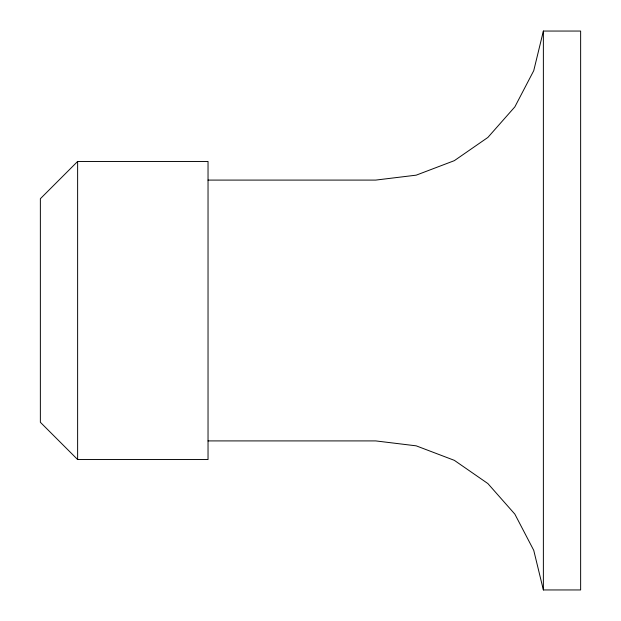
<?xml version="1.0" encoding="UTF-8"?>
<svg xmlns="http://www.w3.org/2000/svg" width="621" height="621" viewBox="0 0 621 621"><rect width="100%" height="100%" fill="white"/><g stroke="black" fill="none" stroke-linecap="round" stroke-linejoin="round"><path stroke-width="0.93" d="M208.035 440.91L375.705 440.91L416.202 445.839L454.331 460.34L487.873 483.557L514.863 514.141L533.734 550.315L543.375 589.95L580.635 589.95L580.635 31.05L543.375 31.05L533.734 70.685L514.863 106.859L487.873 137.443L454.331 160.66L416.202 175.161L375.705 180.09L208.035 180.09M77.625 161.46L40.365 198.72L40.365 422.28L77.625 459.54L208.035 459.54L208.035 161.46L77.625 161.46L77.625 459.54M543.375 31.05L543.375 589.95"/></g></svg>
